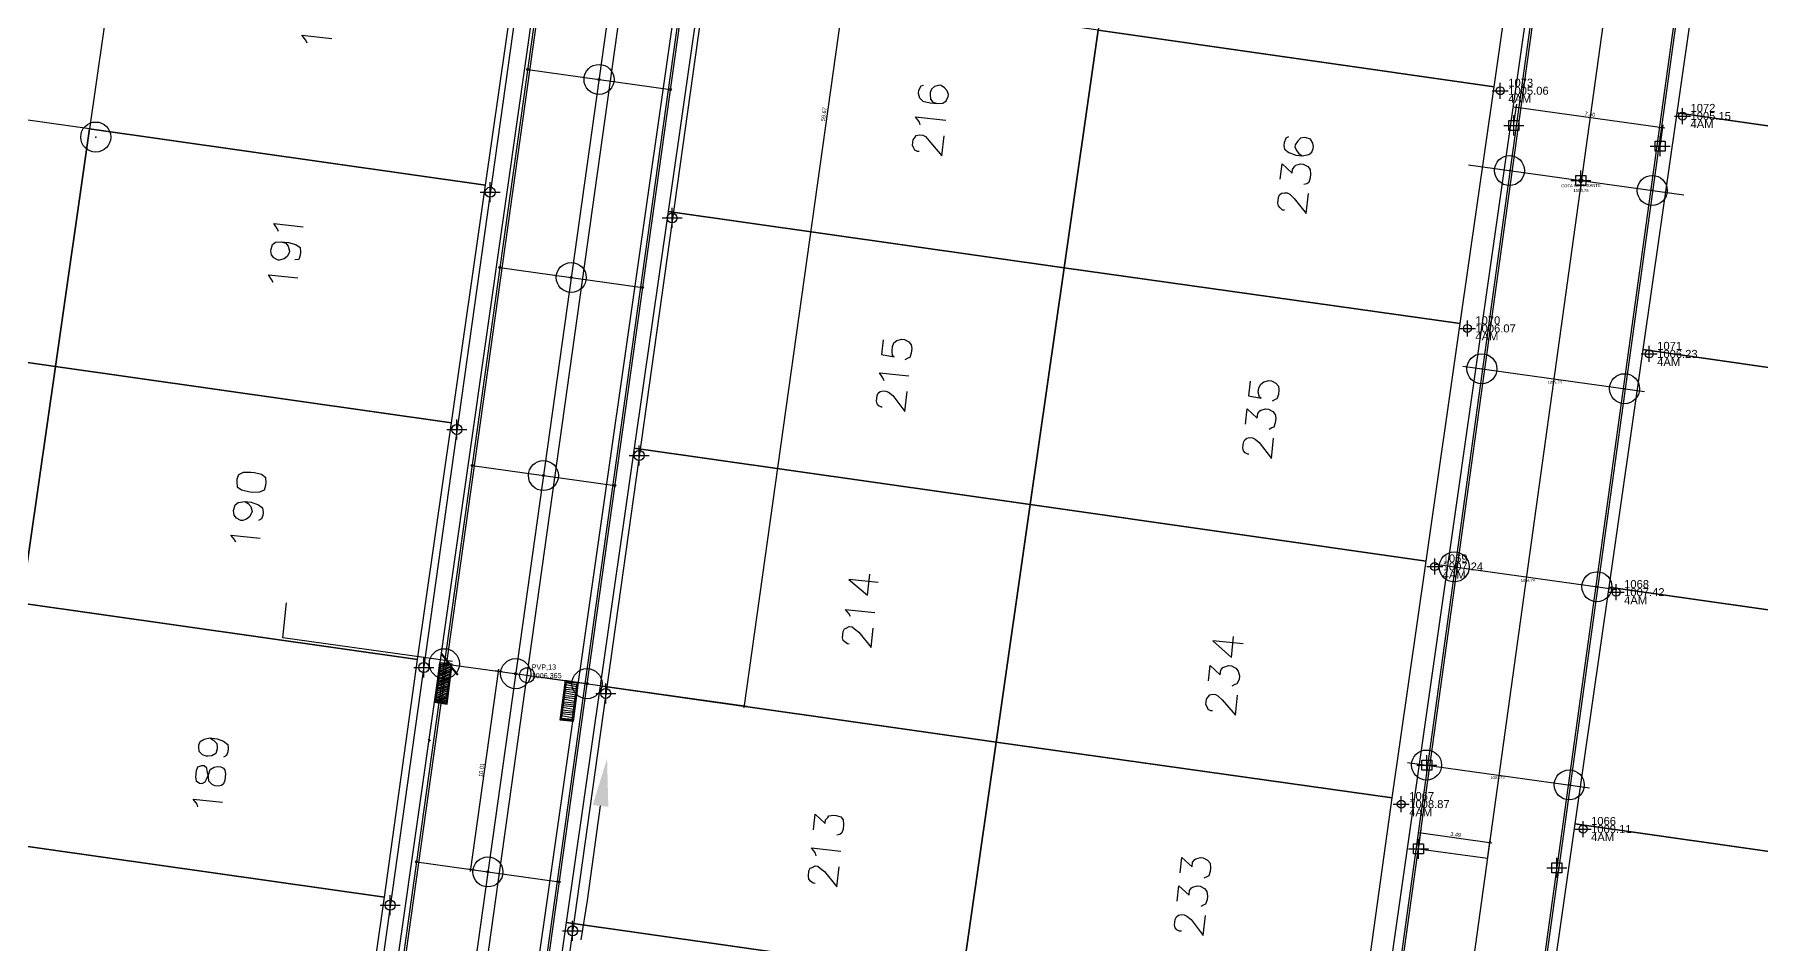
# Model space of a CAD drawing. Header units: metres. Extents: x -977055 to 805873, y -1033982 to 242021.
# Drawn here: x 915.3 to 1001.6, y 874.9 to 920.4 of the extents above; entities that cross this region are included whole.
import ezdxf

# ---------------------------------------------------------------- set-up
doc = ezdxf.new("R2010")
doc.units = ezdxf.units.M
doc.header["$PDMODE"] = 32
doc.header["$PDSIZE"] = 1.5
for name, color, linetype in [('12-CONDICIONES EXISTENTES', 2, 'Continuous'), ('5ta avenida', 10, 'Continuous'), ('C-ANNO-MATC-TEXT', 150, 'Continuous'), ('C-ROAD-PROF-TEXT', 11, 'Continuous'), ('LOTE 243', 6, 'Continuous'), ('PUNTOS V', 4, 'Continuous'), ('V-NODE', 1, 'Continuous')]:
    doc.layers.add(name, color=color, linetype=linetype)
for name, color, linetype, true_color in [('PDF2_area escolar', 7, 'Continuous', 0x989898), ('PDF_Geometry', 7, 'Continuous', 0x797979), ('PDF_Solid Fills', 7, 'Continuous', 0x797979)]:
    doc.layers.add(name, color=color, linetype=linetype, true_color=true_color)
doc.styles.add('CITY2', font='stylu.ttf', dxfattribs={"height": 0.2})
doc.styles.get("Standard").update_dxf_attribs({"font": 'arial.ttf'})
doc.dimstyles.new('COTAS2', dxfattribs={"dimtxt": 0.02, "dimasz": 0.1, "dimexe": 0.15, "dimexo": 0.08, "dimgap": 0.05, "dimtad": 1, "dimzin": 0, "dimdsep": 46, "dimtxsty": 'CITY2', "dimblk": 'ARCHTICK', "dimcen": 1, "dimdle": 0.1, "dimclrd": 1, "dimclre": 1, "dimclrt": 2, "dimadec": 0, "dimazin": 0, "dimtfac": 1, "dimtofl": 0, "dimtmove": 0, "dimatfit": 3, "dimldrblk": 'ARCHTICK', "dimfxl": 0.18, "dimtolj": 1, "dimtzin": 0, "dimarcsym": 0})

# ---------------------------------------------------------------- blocks, each defined once
blk = doc.blocks.new('base')
at = {"layer": 'PDF_Geometry', "lineweight": 25, "extrusion": (-0.000787417, 0.063364, 0.99799), "elevation": 0.026}
for points in [[(-314.355, -197.288), (-299.601, -195.681), (-292.744, -194.188), (-282.663, -192.111), (-274.476, -190.361), (-258.037, -185.154), (-248.029, -180.61), (-240.539, -177.71), (-228.643, -174.042), (-222.733, -172.714), (-217.384, -171.04), (-209.935, -169.248), (-202.16, -164.759), (-196.196, -160.284), (-195.073, -159.817), (-178.095, -157.457), (-154.298, -156.614), (-136.667, -154.611), (-124.436, -153.164), (-118.066, -151.474), (-100.79, -146.646), (-80.955, -140.967), (-73.385, -139.328), (-61.694, -135.822), (-40.504, -131.604), (-37.727, -130.872), (-17.661, -129.441), (1.311, -127.461), (21.092, -124.929), (41.006, -122.83), (47.376, -123.458), (63.592, -123.186), (81.402, -124.312), (85.639, -96.072), (88.705, -66.393), (92.811, -40.781), (97.16, -22.386), (100.596, -1.562), (102.483, 8.32), (109.691, 37.361), (117.528, 76.62), (126.217, 115.638), (131.513, 149.592), (134.682, 173.973), (136.916, 195.591), (139.956, 229.678), (141.558, 250.676), (142.614, 271.37), (143.252, 283.21), (147.066, 312.938), (152.58, 355.631), (153.554, 396.042), (150.869, 418.02), (151.777, 438.639), (150.959, 458.028), (151.777, 438.639), (150.869, 418.02), (153.554, 396.042), (152.58, 355.631), (147.066, 312.938), (143.252, 283.21), (142.614, 271.37), (141.558, 250.676), (139.956, 229.678), (136.916, 195.591), (134.682, 173.973), (131.513, 149.592), (126.217, 115.638), (117.528, 76.62), (109.691, 37.361), (102.483, 8.32), (100.596, -1.562), (97.16, -22.386), (92.811, -40.781), (88.705, -66.393), (85.639, -96.072), (81.402, -124.312), (63.592, -123.186), (47.376, -123.458), (41.006, -122.83), (21.092, -124.929), (1.311, -127.461), (-17.661, -129.441), (-37.727, -130.872), (-40.504, -131.604), (-61.694, -135.822), (-73.385, -139.328), (-80.955, -140.967), (-100.79, -146.646), (-118.066, -151.474), (-124.436, -153.164), (-136.667, -154.611), (-154.298, -156.614), (-178.095, -157.457), (-195.073, -159.817), (-196.196, -160.284), (-202.16, -164.759), (-209.935, -169.248), (-217.384, -171.04), (-222.733, -172.714), (-228.643, -174.042), (-240.539, -177.71), (-248.029, -180.61), (-258.037, -185.154), (-274.476, -190.361), (-282.663, -192.111), (-292.744, -194.188), (-299.601, -195.681), (-314.355, -197.288), (-312.178, -178.446), (-309.146, -157.898), (-306.876, -132.899), (-305.823, -118.002), (-298.643, -78.802), (-291.055, -45.077), (-282.252, -15.116), (-275.645, 10.473), (-270.319, 33.898), (-263.825, 63.164), (-258.15, 86.408), (-284.424, 123.888)], [(-95.361, 161.299), (-95.875, 161.268), (-108.942, 77.056), (-107.591, 75.178), (-69.128, 69.199), (-67.25, 70.549), (-53.172, 161.224)], [(-146.68, 154.869), (-157.559, 84.583), (-156.209, 82.704), (-117.746, 76.726), (-115.862, 78.122), (-117.746, 76.726)], [(-44.989, 97.127), (-44.914, 96.979), (-44.713, 96.723), (-46.222, 96.905)], [(-75.756, 99.629), (-75.614, 99.658), (-75.495, 99.875), (-75.478, 100.012), (-75.542, 100.252), (-75.709, 100.411), (-76.069, 100.501), (-76.434, 100.545), (-76.714, 100.532), (-76.868, 100.412), (-76.987, 100.194), (-76.998, 100.103), (-76.928, 99.909), (-76.808, 99.755), (-76.636, 99.642), (-76.545, 99.631), (-76.305, 99.695), (-76.151, 99.815), (-76.084, 99.993), (-76.073, 100.084), (-76.091, 100.318), (-76.211, 100.472), (-76.434, 100.545)], [(-75.565, 101.6), (-75.536, 101.457), (-75.335, 101.201), (-76.844, 101.383)], [(-75.497, 102.936), (-75.406, 102.925), (-75.274, 102.863), (-75.239, 102.766), (-75.164, 102.618), (-75.198, 102.343), (-75.305, 102.217), (-75.362, 102.131), (-75.505, 102.102), (-75.688, 102.124), (-75.819, 102.187), (-75.98, 102.391), (-76.629, 103.165), (-76.75, 102.16)], [(-93.968, 102.425), (-93.82, 102.5), (-93.747, 102.723), (-93.73, 102.861), (-93.754, 103.049), (-93.966, 103.214), (-94.32, 103.349), (-94.64, 103.388), (-94.971, 103.335), (-95.125, 103.214), (-95.193, 103.037), (-95.204, 102.945), (-95.18, 102.757), (-95.065, 102.558), (-94.842, 102.484), (-94.75, 102.473), (-94.562, 102.497), (-94.403, 102.663), (-94.289, 102.835), (-94.278, 102.927), (-94.348, 103.12), (-94.468, 103.274), (-94.64, 103.388)], [(-93.526, 104.552), (-93.62, 103.775), (-94.119, 104.252), (-94.141, 104.069), (-94.254, 103.897), (-94.305, 103.857), (-94.545, 103.793), (-94.682, 103.81), (-94.9, 103.929), (-95.02, 104.083), (-95.038, 104.317), (-95.016, 104.499), (-94.943, 104.722), (-94.841, 104.803), (-94.698, 104.832)], [(-93.71, 106.104), (-93.619, 106.093), (-93.493, 105.985), (-93.412, 105.883), (-93.383, 105.74), (-93.416, 105.466), (-93.478, 105.334), (-93.581, 105.254), (-93.723, 105.225), (-93.861, 105.241), (-93.992, 105.303), (-94.199, 105.514), (-94.802, 106.282), (-94.923, 105.276)], [(-43.438, 106.539), (-43.363, 106.391), (-43.208, 106.141), (-44.67, 106.317)], [(-43.56, 107.064), (-43.783, 107.137), (-43.904, 107.291), (-43.968, 107.531), (-43.957, 107.622), (-43.843, 107.794), (-43.69, 107.914), (-43.45, 107.978), (-43.404, 107.973), (-43.187, 107.854), (-43.066, 107.7), (-43.043, 107.512), (-43.054, 107.42), (-43.127, 107.197), (-43.281, 107.077), (-43.56, 107.064), (-43.926, 107.108), (-44.286, 107.198), (-44.498, 107.363), (-44.516, 107.597), (-44.5, 107.734), (-44.427, 107.957), (-44.238, 107.98)], [(-43.13, 109.099), (-43.055, 108.951), (-42.899, 108.7), (-44.362, 108.876)], [(-73.575, 112.35), (-73.487, 113.081), (-74.121, 113.204), (-74.035, 113.147), (-74.017, 112.913), (-74.044, 112.684), (-74.112, 112.507), (-74.266, 112.386), (-74.505, 112.323), (-74.642, 112.339), (-74.86, 112.458), (-74.981, 112.612), (-75.004, 112.8), (-74.977, 113.029), (-74.903, 113.252), (-74.807, 113.286), (-74.658, 113.361)], [(-73.607, 114.394), (-73.532, 114.246), (-73.376, 113.995), (-74.839, 114.171)], [(-73.493, 115.725), (-73.447, 115.719), (-73.315, 115.657), (-73.235, 115.555), (-73.206, 115.412), (-73.239, 115.138), (-73.301, 115.006), (-73.403, 114.926), (-73.546, 114.897), (-73.683, 114.913), (-73.815, 114.975), (-74.027, 115.14), (-74.624, 115.954), (-74.745, 114.948)], [(-91.892, 114.649), (-91.804, 115.381), (-92.439, 115.503), (-92.353, 115.447), (-92.289, 115.207), (-92.316, 114.979), (-92.43, 114.807), (-92.583, 114.686), (-92.823, 114.622), (-92.96, 114.639), (-93.178, 114.758), (-93.298, 114.911), (-93.322, 115.1), (-93.294, 115.328), (-93.221, 115.551), (-93.124, 115.586), (-92.976, 115.661)], [(-91.634, 116.797), (-91.727, 116.02), (-92.226, 116.498), (-92.254, 116.269), (-92.362, 116.143), (-92.413, 116.103), (-92.652, 116.039), (-92.789, 116.056), (-93.007, 116.175), (-93.128, 116.328), (-93.151, 116.517), (-93.124, 116.745), (-93.05, 116.968), (-92.954, 117.003), (-92.805, 117.078)], [(-91.777, 118.299), (-91.732, 118.293), (-91.6, 118.231), (-91.52, 118.128), (-91.49, 117.986), (-91.523, 117.712), (-91.586, 117.58), (-91.688, 117.5), (-91.831, 117.47), (-91.968, 117.487), (-92.099, 117.549), (-92.311, 117.714), (-92.909, 118.528), (-93.03, 117.522)], [(-41.579, 120.041), (-41.751, 120.155), (-41.872, 120.308), (-41.936, 120.548), (-41.93, 120.594), (-41.811, 120.811), (-41.658, 120.932), (-41.464, 121.001), (-41.372, 120.99), (-41.155, 120.871), (-41.034, 120.717), (-41.016, 120.483), (-41.022, 120.438), (-41.095, 120.215), (-41.248, 120.094), (-41.579, 120.041), (-41.899, 120.08), (-42.254, 120.215), (-42.466, 120.38), (-42.484, 120.614), (-42.468, 120.751), (-42.4, 120.928), (-42.252, 121.003)], [(-41.103, 122.07), (-41.028, 121.922), (-40.867, 121.717), (-42.33, 121.894)], [(-73.178, 124.497), (-71.715, 124.321), (-72.638, 125.128), (-72.765, 124.077)], [(-51.866, 128.19), (-43.397, 126.891), (-43.607, 125.154)], [(-71.769, 126.182), (-71.694, 126.034), (-71.533, 125.829), (-72.996, 126.006)], [(-71.695, 127.565), (-71.604, 127.554), (-71.478, 127.446), (-71.392, 127.389), (-71.363, 127.246), (-71.401, 126.926), (-71.463, 126.795), (-71.56, 126.76), (-71.708, 126.685), (-71.846, 126.702), (-71.972, 126.81), (-72.184, 126.974), (-72.787, 127.743), (-72.902, 126.783)], [(-91.374, 127.803), (-89.866, 127.621), (-90.783, 128.473), (-90.91, 127.422)], [(-51.25, 128.301), (-50.978, 130.169), (-51.521, 130.281), (-51.798, 128.367)], [(-51.189, 128.804), (-51.776, 128.55)], [(-51.2, 128.712), (-51.787, 128.458)], [(-51.206, 128.667), (-51.793, 128.413)], [(-51.217, 128.575), (-51.707, 128.356)], [(-51.228, 128.484), (-51.615, 128.345)], [(-51.233, 128.438), (-51.478, 128.329)], [(-51.244, 128.347), (-51.341, 128.312)], [(-89.624, 129.632), (-89.717, 128.855), (-90.216, 129.332), (-90.244, 129.104), (-90.352, 128.978), (-90.448, 128.943), (-90.642, 128.874), (-90.779, 128.89), (-90.997, 129.009), (-91.118, 129.163), (-91.181, 129.402), (-91.159, 129.585), (-91.04, 129.803), (-90.944, 129.837), (-90.795, 129.912)], [(-51.039, 129.667), (-51.671, 129.418)], [(-51.05, 129.575), (-51.677, 129.373)], [(-51.055, 129.53), (-51.688, 129.281)], [(-51.066, 129.438), (-51.699, 129.19)], [(-51.072, 129.392), (-51.705, 129.144)], [(-51.128, 129.307), (-51.716, 129.053)], [(-51.14, 129.215), (-51.721, 129.007)], [(-51.145, 129.169), (-51.732, 128.916)], [(-51.156, 129.078), (-51.743, 128.824)], [(-51.162, 129.032), (-51.749, 128.778)], [(-51.173, 128.941), (-51.76, 128.687)], [(-51.184, 128.849), (-51.765, 128.641)], [(-58.078, 129.356), (-57.807, 131.224), (-57.258, 131.158), (-57.53, 129.289)], [(-58.045, 129.63), (-57.497, 129.564)], [(-58.056, 129.538), (-57.513, 129.427)], [(-58.067, 129.447), (-57.524, 129.335)], [(-50.978, 130.169), (-51.56, 129.961)], [(-50.984, 130.124), (-51.571, 129.87)], [(-50.995, 130.032), (-51.582, 129.779)], [(-51, 129.987), (-51.587, 129.733)], [(-51.011, 129.895), (-51.598, 129.641)], [(-51.022, 129.804), (-51.609, 129.55)], [(-51.028, 129.758), (-51.66, 129.51)], [(-51.115, 130.186), (-51.554, 130.007)], [(-51.252, 130.203), (-51.543, 130.098)], [(-51.344, 130.214), (-51.538, 130.144)], [(-51.475, 130.276), (-51.527, 130.236)], [(-57.9, 130.447), (-57.352, 130.381)], [(-57.911, 130.356), (-57.363, 130.29)], [(-57.922, 130.264), (-57.379, 130.152)], [(-57.985, 130.133), (-57.39, 130.061)], [(-57.996, 130.041), (-57.447, 129.975)], [(-58.007, 129.95), (-57.464, 129.838)], [(-58.018, 129.858), (-57.475, 129.747)], [(-58.034, 129.721), (-57.486, 129.655)], [(-89.813, 131.139), (-89.722, 131.128), (-89.59, 131.065), (-89.555, 130.968), (-89.48, 130.82), (-89.513, 130.546), (-89.621, 130.42), (-89.678, 130.334), (-89.821, 130.305), (-89.958, 130.321), (-90.089, 130.384), (-90.296, 130.594), (-90.945, 131.368), (-91.066, 130.362)], [(-57.812, 131.178), (-57.264, 131.112)], [(-57.823, 131.087), (-57.28, 130.975)], [(-57.84, 130.95), (-57.291, 130.884)], [(-57.851, 130.858), (-57.302, 130.792)], [(-57.862, 130.767), (-57.313, 130.701)], [(-57.873, 130.676), (-57.33, 130.564)], [(-57.889, 130.538), (-57.341, 130.472)], [(-39.691, 131.87), (-39.862, 131.984), (-40.029, 132.143), (-40.052, 132.331), (-40.041, 132.422), (-39.968, 132.645), (-39.769, 132.761), (-39.58, 132.784), (-39.489, 132.773), (-39.312, 132.705), (-39.145, 132.546), (-39.127, 132.312), (-39.138, 132.221), (-39.206, 132.044), (-39.405, 131.928), (-39.691, 131.87), (-40.056, 131.914), (-40.365, 132.044), (-40.577, 132.209), (-40.601, 132.397), (-40.579, 132.58), (-40.511, 132.757), (-40.363, 132.832)], [(-39.044, 135.316), (-39.014, 135.174), (-38.813, 134.918), (-40.276, 135.094)], [(-59.145, 135.512), (-58.435, 140.249), (-58.107, 142.204)], [(-69.789, 136.841), (-69.883, 136.064), (-70.382, 136.542), (-70.404, 136.359), (-70.512, 136.233), (-70.569, 136.147), (-70.803, 136.128), (-70.94, 136.145), (-71.163, 136.218), (-71.283, 136.372), (-71.301, 136.606), (-71.274, 136.834), (-71.206, 137.012), (-71.104, 137.092), (-70.961, 137.121)], [(-69.909, 138.154), (-69.88, 138.011), (-69.679, 137.755), (-71.142, 137.931)], [(-88.096, 139.232), (-88.19, 138.455), (-88.688, 138.933), (-88.716, 138.704), (-88.824, 138.578), (-88.875, 138.538), (-89.115, 138.474), (-89.252, 138.49), (-89.469, 138.609), (-89.59, 138.763), (-89.608, 138.997), (-89.586, 139.18), (-89.513, 139.403), (-89.416, 139.438), (-89.268, 139.512)], [(-69.836, 139.536), (-69.744, 139.525), (-69.618, 139.417), (-69.538, 139.315), (-69.508, 139.172), (-69.541, 138.898), (-69.604, 138.766), (-69.701, 138.732), (-69.849, 138.657), (-69.986, 138.673), (-70.112, 138.781), (-70.324, 138.946), (-70.927, 139.714), (-71.048, 138.708)], [(-87.925, 140.649), (-88.019, 139.872), (-88.518, 140.349), (-88.545, 140.121), (-88.653, 139.995), (-88.704, 139.955), (-88.944, 139.891), (-89.081, 139.907), (-89.299, 140.026), (-89.419, 140.18), (-89.437, 140.414), (-89.415, 140.597), (-89.342, 140.82), (-89.245, 140.854), (-89.097, 140.929)], [(-88.115, 142.156), (-88.023, 142.145), (-87.892, 142.083), (-87.811, 141.98), (-87.782, 141.837), (-87.815, 141.563), (-87.877, 141.432), (-87.98, 141.351), (-88.122, 141.322), (-88.26, 141.339), (-88.391, 141.401), (-88.603, 141.565), (-89.201, 142.379), (-89.322, 141.374)]]:
    blk.add_lwpolyline(points, dxfattribs=at)
blk.add_lwpolyline([(-45.276, 166.718), (-60.33, 69.484), (-58.98, 67.605), (-20.511, 61.672), (-18.633, 63.023), (0.247, 184.698, 0.636424), (-2.755, 186.728), (-17.682, 177.908)], format="xyb", dxfattribs=at)
for points in [[(-104.27, 100.05), (-106.119, 88.17), (-86.359, 85.14), (-84.516, 96.974)], [(-133.128, 104.547), (-134.976, 92.667), (-115.222, 89.591), (-113.373, 101.471)], [(-53.81, 104.357), (-55.653, 92.523), (-35.898, 89.447), (-34.055, 101.282)], [(-82.667, 108.854), (-84.516, 96.974), (-64.761, 93.899), (-62.913, 105.779)], [(-102.427, 111.884), (-104.27, 100.05), (-84.516, 96.974), (-82.667, 108.854)], [(-32.207, 113.162), (-34.055, 101.282), (-14.295, 98.252), (-12.452, 110.086)], [(-131.284, 116.381), (-133.128, 104.547), (-113.373, 101.471), (-111.53, 113.305)], [(-51.961, 116.238), (-53.81, 104.357), (-34.055, 101.282), (-32.207, 113.162)], [(-80.824, 120.689), (-82.667, 108.854), (-62.913, 105.779), (-61.07, 117.613)], [(-100.578, 123.764), (-102.427, 111.884), (-82.667, 108.854), (-80.824, 120.689)], [(-30.364, 124.996), (-32.207, 113.162), (-12.452, 110.086), (-10.604, 121.966)], [(-129.436, 128.261), (-131.284, 116.381), (-111.53, 113.305), (-109.681, 125.186)], [(-50.118, 128.072), (-51.961, 116.238), (-32.207, 113.162), (-30.364, 124.996)], [(-78.975, 132.569), (-80.824, 120.689), (-61.07, 117.613), (-59.221, 129.493)], [(-41.187, 119.066), (-41.205, 119.301), (-41.417, 119.465), (-41.777, 119.555), (-41.96, 119.577), (-42.331, 119.575), (-42.576, 119.466), (-42.649, 119.243), (-42.666, 119.106), (-42.648, 118.872), (-42.436, 118.707), (-42.076, 118.617), (-41.893, 118.595), (-41.522, 118.597), (-41.277, 118.706), (-41.203, 118.929)], [(-98.735, 135.599), (-100.578, 123.764), (-80.824, 120.689), (-78.975, 132.569)], [(-127.593, 140.096), (-129.436, 128.261), (-109.681, 125.186), (-107.838, 137.02)], [(-48.315, 139.958), (-50.118, 128.072), (-30.364, 124.996), (-28.515, 136.876)], [(-51.209, 128.25), (-50.927, 130.21), (-51.561, 130.332), (-51.849, 128.327)], [(-51.521, 130.281), (-50.978, 130.169), (-51.25, 128.301), (-51.798, 128.367)], [(-58.129, 129.315), (-57.847, 131.275), (-57.207, 131.198), (-57.495, 129.193)], [(-57.258, 131.158), (-57.807, 131.224), (-58.078, 129.356), (-57.53, 129.289)], [(-77.132, 144.403), (-78.975, 132.569), (-59.221, 129.493), (-57.378, 141.328)], [(-96.932, 147.484), (-98.735, 135.599), (-78.975, 132.569), (-77.132, 144.403)], [(-38.946, 133.821), (-38.969, 134.009), (-39.141, 134.122), (-39.278, 134.139), (-39.426, 134.064), (-39.489, 133.932), (-39.613, 133.669), (-39.686, 133.446), (-39.886, 133.331), (-40.028, 133.302), (-40.211, 133.324), (-40.343, 133.386), (-40.423, 133.489), (-40.447, 133.677), (-40.408, 133.997), (-40.34, 134.174), (-40.238, 134.255), (-40.095, 134.284), (-39.913, 134.262), (-39.781, 134.199), (-39.615, 134.04), (-39.596, 133.806), (-39.538, 133.521), (-39.509, 133.378), (-39.383, 133.27), (-39.246, 133.254), (-39.052, 133.323), (-38.984, 133.501)], [(-125.744, 151.976), (-127.593, 140.096), (-107.838, 137.02), (-105.99, 148.9)], [(-46.472, 151.792), (-48.315, 139.958), (-28.515, 136.876), (-26.672, 148.711)], [(-75.329, 156.289), (-77.132, 144.403), (-57.378, 141.328), (-55.529, 153.208)]]:
    blk.add_lwpolyline(points, close=True, dxfattribs=at)
at = {"layer": 'PDF_Geometry', "color": 32, "lineweight": 50, "true_color": 0xb85b00, "extrusion": (-0.000787417, 0.063364, 0.99799), "elevation": 0.026}
for points in [[(-51.712, 128.31), (-51.31, 127.798)], [(-52.109, 128.868), (-51.827, 128.51)]]:
    blk.add_lwpolyline(points, dxfattribs=at)
at = {"layer": 'PDF_Geometry', "color": 2, "lineweight": 40, "extrusion": (-0.000787417, 0.063364, 0.99799), "elevation": 0.026}
blk.add_lwpolyline([(-50.69, 132.175), (-50.61, 132.073)], dxfattribs=at)
blk = doc.blocks.new('*U3056')
at = {"color": 0, "linetype": 'ByBlock', "lineweight": -2, "transparency": 16777216}
for p, q in [((-1, 0), (1, 0)), ((0, -1), (0, 1))]:
    blk.add_line(p, q, dxfattribs=at)
blk.add_circle((0, 0), 0.5, dxfattribs=at)
blk = doc.blocks.new('*U3089', base_point=(947.153, 911.234, 1005.203))
at = {"layer": 'V-NODE', "color": 90, "lineweight": -2, "xscale": 0.5, "yscale": 0.5, "zscale": 0.5}
blk.add_blockref('*U3056', (947.153, 911.234, 1005.203), dxfattribs=at)
blk = doc.blocks.new('*U3092', base_point=(945.51, 899.36, 1006.168))
at = {"layer": 'V-NODE', "color": 90, "lineweight": -2, "xscale": 0.5, "yscale": 0.5, "zscale": 0.5}
blk.add_blockref('*U3056', (945.51, 899.36, 1006.168), dxfattribs=at)
blk = doc.blocks.new('*U3095', base_point=(943.836, 887.465, 1007.328))
at = {"layer": 'V-NODE', "color": 90, "lineweight": -2, "xscale": 0.5, "yscale": 0.5, "zscale": 0.5}
blk.add_blockref('*U3056', (943.836, 887.465, 1007.328), dxfattribs=at)
blk = doc.blocks.new('*U3098', base_point=(942.186, 875.595, 1008.855))
at = {"layer": 'V-NODE', "color": 90, "lineweight": -2, "xscale": 0.5, "yscale": 0.5, "zscale": 0.5}
blk.add_blockref('*U3056', (942.186, 875.595, 1008.855), dxfattribs=at)
blk = doc.blocks.new('*U3110', base_point=(933.065, 876.876, 1008.375))
at = {"layer": 'V-NODE', "color": 90, "lineweight": -2, "xscale": 0.5, "yscale": 0.5, "zscale": 0.5}
blk.add_blockref('*U3056', (933.065, 876.876, 1008.375), dxfattribs=at)
blk = doc.blocks.new('*U3113', base_point=(934.747, 888.758, 1006.924))
at = {"layer": 'V-NODE', "color": 90, "lineweight": -2, "xscale": 0.5, "yscale": 0.5, "zscale": 0.5}
blk.add_blockref('*U3056', (934.747, 888.758, 1006.924), dxfattribs=at)
blk = doc.blocks.new('*U3116', base_point=(936.396, 900.662, 1005.885))
at = {"layer": 'V-NODE', "color": 90, "lineweight": -2, "xscale": 0.5, "yscale": 0.5, "zscale": 0.5}
blk.add_blockref('*U3056', (936.396, 900.662, 1005.885), dxfattribs=at)
blk = doc.blocks.new('*U3119', base_point=(938.067, 912.518, 1004.977))
at = {"layer": 'V-NODE', "color": 90, "lineweight": -2, "xscale": 0.5, "yscale": 0.5, "zscale": 0.5}
blk.add_blockref('*U3056', (938.067, 912.518, 1004.977), dxfattribs=at)
blk = doc.blocks.new('*U3603')
at = {"color": 0, "linetype": 'ByBlock', "lineweight": -2, "transparency": 16777216}
for p, q in [((-1, 0), (1, 0)), ((0, -1), (0, 1))]:
    blk.add_line(p, q, dxfattribs=at)
blk.add_circle((0, 0), 0.5, dxfattribs=at)
blk = doc.blocks.new('*U3606', base_point=(943.836, 887.465, 1007.328))
at = {"layer": 'V-NODE', "color": 90, "lineweight": -2, "xscale": 0.5, "yscale": 0.5, "zscale": 0.5}
blk.add_blockref('*U3603', (943.836, 887.465, 1007.328), dxfattribs=at)
blk = doc.blocks.new('_ArchTick')
at = {"color": 0, "linetype": 'ByBlock', "const_width": 0.15}
blk.add_lwpolyline([(-0.5, -0.5), (0.5, 0.5)], dxfattribs=at)
blk = doc.blocks.new('*D3914')
at = {"layer": 'Defpoints', "color": 0, "transparency": 16777216}
for p in [(938.476, 888.572), (938.764, 888.532), (937.374, 878.62)]:
    blk.add_point(p, dxfattribs=at)
at = {"layer": 'PUNTOS V', "color": 1, "lineweight": -2, "transparency": 16777216}
blk.add_line((937.073, 878.561), (938.49, 888.671), dxfattribs=at)
at = {"layer": 'PUNTOS V', "color": 1, "linetype": 'Continuous', "lineweight": -2, "transparency": 16777216}
for p, q in [((938.685, 888.543), (938.328, 888.593)), ((937.295, 878.631), (936.938, 878.681))]:
    blk.add_line(p, q, dxfattribs=at)
at = {"layer": 'PUNTOS V', "color": 1, "lineweight": -2, "transparency": 16777216, "xscale": 0.1, "yscale": 0.1, "zscale": 0.1}
for p, rotation in [((938.476, 888.572), 82.01936162084955), ((937.087, 878.66), 262.0193616208496)]:
    blk.add_blockref('_ArchTick', p, dxfattribs=dict(at, rotation=rotation))
at = {"layer": 'PUNTOS V', "color": 2, "transparency": 16777216, "insert": (937.629, 883.637), "char_height": 0.2, "attachment_point": 5, "rotation": 82.01936, "style": 'CITY2'}
blk.add_mtext('\\A1;10.01', dxfattribs=at)
blk = doc.blocks.new('*D3950')
at = {"layer": 'Defpoints', "color": 0, "transparency": 16777216}
for p in [(948.189, 947.466), (939.905, 888.372), (950.756, 886.85)]:
    blk.add_point(p, dxfattribs=at)
at = {"layer": 'PUNTOS V', "color": 1, "linetype": 'Continuous', "lineweight": -2, "transparency": 16777216}
for p, q in [((948.269, 947.455), (959.189, 945.924)), ((939.984, 888.361), (950.904, 886.83))]:
    blk.add_line(p, q, dxfattribs=at)
at = {"layer": 'PUNTOS V', "color": 1, "lineweight": -2, "transparency": 16777216}
blk.add_line((959.054, 946.043), (950.742, 886.751), dxfattribs=at)
at = {"layer": 'PUNTOS V', "color": 1, "lineweight": -2, "transparency": 16777216, "xscale": 0.1, "yscale": 0.1, "zscale": 0.1}
for p, rotation in [((959.04, 945.944), 82.0193616208496), ((950.756, 886.85), 262.0193616208496)]:
    blk.add_blockref('_ArchTick', p, dxfattribs=dict(at, rotation=rotation))
at = {"layer": 'PUNTOS V', "color": 2, "transparency": 16777216, "insert": (954.742, 916.419), "char_height": 0.2, "attachment_point": 5, "rotation": 82.01936, "style": 'CITY2'}
blk.add_mtext('\\A1;59.67', dxfattribs=at)
blk = doc.blocks.new('*U4239')
at = {"color": 0, "linetype": 'ByBlock', "lineweight": -2, "transparency": 16777216}
for p, q in [((-1, 0), (1, 0)), ((0, -1), (0, 1))]:
    blk.add_line(p, q, dxfattribs=at)
blk.add_lwpolyline([(-0.5, -0.5), (-0.5, 0.5), (0.5, 0.5), (0.5, -0.5)], close=True, dxfattribs=at)
blk = doc.blocks.new('*D4530')
at = {"layer": '12-CONDICIONES EXISTENTES', "color": 1, "linetype": 'Continuous', "lineweight": -2, "transparency": 16777216}
for p, q in [((989.224, 915.933), (989.363, 916.921)), ((996.549, 914.906), (996.688, 915.894))]:
    blk.add_line(p, q, dxfattribs=at)
at = {"layer": '12-CONDICIONES EXISTENTES', "color": 1, "lineweight": -2, "transparency": 16777216}
blk.add_line((989.243, 916.787), (996.766, 915.732), dxfattribs=at)
at = {"layer": 'Defpoints', "color": 0, "transparency": 16777216}
for p in [(989.213, 915.854, 1004.76), (996.667, 915.746), (996.538, 914.827, 1004.784)]:
    blk.add_point(p, dxfattribs=at)
at = {"layer": '12-CONDICIONES EXISTENTES', "color": 1, "lineweight": -2, "transparency": 16777216, "xscale": 0.1, "yscale": 0.1, "zscale": 0.1}
for p, rotation in [((989.342, 916.773), 172.0188825498923), ((996.667, 915.746), 352.0188825498923)]:
    blk.add_blockref('_ArchTick', p, dxfattribs=dict(at, rotation=rotation))
at = {"layer": '12-CONDICIONES EXISTENTES', "color": 2, "transparency": 16777216, "insert": (993.026, 916.416), "char_height": 0.2, "attachment_point": 5, "rotation": 352.01888, "style": 'CITY2'}
blk.add_mtext('\\A1;7.40', dxfattribs=at)
blk = doc.blocks.new('*D4531')
at = {"layer": '12-CONDICIONES EXISTENTES', "color": 1, "linetype": 'Continuous', "lineweight": -2, "transparency": 16777216}
for p, q in [((984.467, 879.78), (984.588, 880.646)), ((987.924, 879.298), (988.044, 880.165))]:
    blk.add_line(p, q, dxfattribs=at)
at = {"layer": '12-CONDICIONES EXISTENTES', "color": 1, "lineweight": -2, "transparency": 16777216}
blk.add_line((984.468, 880.512), (988.123, 880.002), dxfattribs=at)
at = {"layer": 'Defpoints', "color": 0, "transparency": 16777216}
for p in [(984.456, 879.701, 1008.436), (988.024, 880.016), (987.913, 879.219, 1008.436)]:
    blk.add_point(p, dxfattribs=at)
at = {"layer": '12-CONDICIONES EXISTENTES', "color": 1, "lineweight": -2, "transparency": 16777216, "xscale": 0.1, "yscale": 0.1, "zscale": 0.1}
for p, rotation in [((984.567, 880.498), 172.0630022380149), ((988.024, 880.016), 352.0630022380149)]:
    blk.add_blockref('_ArchTick', p, dxfattribs=dict(at, rotation=rotation))
at = {"layer": '12-CONDICIONES EXISTENTES', "color": 2, "transparency": 16777216, "insert": (986.317, 880.41), "char_height": 0.2, "attachment_point": 5, "rotation": 352.063, "style": 'CITY2'}
blk.add_mtext('\\A1;3.49', dxfattribs=at)

msp = doc.modelspace()

# ---------------------------------------------------------------- linework, layer by layer
at = {"layer": '12-CONDICIONES EXISTENTES', "color": 1}
for points, elevation in [([(981.25103, 857.38873), (993.00635, 942.16402)], 2010.087), ([(981.35008, 857.375), (993.10541, 942.15028)], 2010.087), ([(984.81691, 856.89427), (996.57224, 941.66955)], 2010.087), ([(988.28374, 856.41355), (1000.03906, 941.18883)], 2010.087), ([(988.38279, 856.39981), (1000.13812, 941.17509)], 2010.087), ([(986.94673, 913.89411), (997.71793, 912.38244)], 996.877), ([(986.66841, 903.82531), (995.75341, 902.56031)], 2012.755), ([(985.28931, 893.92086), (994.37431, 892.65586)], 2012.755), ([(983.91021, 884.01642), (992.99521, 882.75142)], 2012.755), ([(984.456, 879.701), (987.91257, 879.21909)], 1008.436)]:
    msp.add_lwpolyline(points, dxfattribs=dict(at, elevation=elevation))
msp.add_circle((992.56867, 913.10511, 996.877), 0.1, dxfattribs=at)
for p in [(918.353, 915.281), (989.00361, 913.60544, 996.877), (996.13464, 912.61124, 2010.087), (987.62156, 903.6926, 2012.755), (994.75259, 902.69839, 2010.087), (986.24072, 893.78839, 2012.755), (993.37192, 892.79544, 2012.755), (984.85988, 883.88418, 2012.755), (991.99108, 882.89123, 2012.755)]:
    msp.add_point(p, dxfattribs=at)
at = {"layer": '5ta avenida', "color": 0, "linetype": 'ByBlock', "lineweight": -2, "transparency": 16777216}
for p, q in [((988.142, 917.592, 2004.095), (988.942, 917.592, 2004.095)), ((988.542, 917.192, 2004.095), (988.542, 917.992, 2004.095)), ((997.65, 915.93, 2004.189), (997.65, 916.73, 2004.189)), ((997.25, 916.33, 2004.189), (998.05, 916.33, 2004.189)), ((986.499, 905.708, 2005.112), (987.299, 905.708, 2005.112)), ((986.899, 905.308, 2005.112), (986.899, 906.108, 2005.112)), ((995.985, 904.035, 2005.267), (995.985, 904.835, 2005.267)), ((995.585, 904.435, 2005.267), (996.385, 904.435, 2005.267)), ((985.265, 893.407, 2006.277), (985.265, 894.207, 2006.277)), ((984.865, 893.807, 2006.277), (985.665, 893.807, 2006.277)), ((993.933, 892.523, 2006.453), (994.733, 892.523, 2006.453)), ((994.333, 892.123, 2006.453), (994.333, 892.923, 2006.453)), ((983.594, 881.527, 2007.91), (983.594, 882.327, 2007.91)), ((983.194, 881.927, 2007.91), (983.994, 881.927, 2007.91)), ((992.283, 880.679, 2008.147), (993.083, 880.679, 2008.147)), ((992.683, 880.279, 2008.147), (992.683, 881.079, 2008.147))]:
    msp.add_line(p, q, dxfattribs=at)
for centre in [(988.542, 917.592, 2004.095), (997.65, 916.33, 2004.189), (986.899, 905.708, 2005.112), (995.985, 904.435, 2005.267), (985.265, 893.807, 2006.277), (994.333, 892.523, 2006.453), (983.594, 881.927, 2007.91), (992.683, 880.679, 2008.147)]:
    msp.add_circle(centre, 0.2, dxfattribs=at)
at = {"layer": 'LOTE 243', "color": 1, "elevation": 1009.43524}
for points in [[(977.00002, 1131.99893), (965.07922, 1047.15006), (962.46607, 1028.44811), (952.78003, 959.1458), (950.94785, 946.05157), (937.95342, 853.36412)], [(977.09482, 1131.955), (965.17825, 1047.13615), (962.56511, 1028.43427), (952.87906, 959.13196), (951.04689, 946.03771), (938.06969, 853.47319)], [(978.04222, 1131.51066), (966.16852, 1046.99702), (963.55549, 1028.29589), (953.86944, 958.99354), (952.03724, 945.89914), (939.06001, 853.33435)]]:
    msp.add_lwpolyline(points, dxfattribs=at)
at = {"layer": 'LOTE 243', "color": 1, "linetype": 'ByBlock', "elevation": 1009.43524}
for points in [[(969.31839, 1128.35544), (958.04827, 1048.13787), (955.43438, 1029.43062), (945.74837, 960.12858), (943.91635, 947.03543), (930.42045, 850.77109)], [(968.254, 1127.967), (957.058, 1048.277), (954.444, 1029.569), (944.758, 960.267), (942.926, 947.174), (929.43014, 850.90993)], [(955.81636, 1031.44177), (955.53342, 1029.41678), (945.84741, 960.11474), (944.01539, 947.02157), (930.51216, 850.70494)], [(949.03583, 957.64424), (947.48162, 946.53657), (933.97826, 850.21901)]]:
    msp.add_lwpolyline(points, dxfattribs=at)
at = {"layer": 'PDF_Solid Fills', "transparency": 33554559, "extrusion": (-0.000787417, 0.063364, 0.99799)}
msp.add_solid([(-954.07595, -804.49172, 1060.76006), (-954.81938, -806.81344, 1060.76006), (-954.85297, -804.3981, 1060.76006)], dxfattribs=at)
at = {"layer": 'PUNTOS V', "color": 5}
msp.add_lwpolyline([(934.65395, 850.72369), (939.90534, 888.37153), (948.18941, 947.46569)], dxfattribs=at)
at = {"layer": 'PUNTOS V', "color": 1}
for points in [[(939.93756, 918.6604), (947.06783, 917.66077)], [(938.54918, 908.75725), (945.67945, 907.75762)], [(937.16079, 898.8541), (944.29106, 897.85447)], [(935.77241, 888.95095), (942.90268, 887.95132)]]:
    msp.add_lwpolyline(points, dxfattribs=at)
at = {"layer": 'PUNTOS V', "color": 1, "elevation": 1009.43524}
msp.add_lwpolyline([(934.38354, 879.03925), (941.51381, 878.03962)], dxfattribs=at)
at = {"layer": 'PUNTOS V', "color": 1}
for centre in [(939.93827, 918.66031), (943.5034, 918.16049), (947.06853, 917.66067), (938.54918, 908.75725), (942.11431, 908.25744), (945.67945, 907.75762), (937.1615, 898.85401), (940.72663, 898.35419), (944.29177, 897.85437), (935.77241, 888.95095), (939.33754, 888.45114), (942.90268, 887.95132), (934.38354, 879.03925, 1009.43524), (937.94868, 878.53943, 1009.43524), (941.51381, 878.03962, 1009.43524)]:
    msp.add_circle(centre, 0.05, dxfattribs=at)
at = {"layer": 'PUNTOS V', "color": 7}
msp.add_circle((939.90534, 888.37153), 0.375, dxfattribs=at)
at = {"layer": 'PUNTOS V', "color": 5}
msp.add_circle((939.90534, 888.37153), 0.375, dxfattribs=at)
at = {"layer": 'PUNTOS V', "color": 1}
for p in [(943.5034, 918.16049), (942.11431, 908.25744), (940.72663, 898.35419), (935.77311, 888.95086), (939.33754, 888.45114), (942.90268, 887.95132), (937.94868, 878.53943, 1009.43524)]:
    msp.add_point(p, dxfattribs=at)

# ---------------------------------------------------------------- block references
at = {"layer": 'C-ANNO-MATC-TEXT', "lineweight": -2, "xscale": 0.5, "yscale": 0.5, "zscale": 0.5}
for p in [(989.213, 915.854, 1004.76), (996.538, 914.828, 1004.783), (996.538, 914.827, 1004.784), (992.569, 913.105, 1004.748), (984.878, 883.875, 1008.366), (984.456, 879.701, 1008.437), (984.456, 879.701, 1008.436), (991.369, 878.751, 1008.435)]:
    msp.add_blockref('*U4239', p, dxfattribs=at)
at = {"layer": 'PDF2_area escolar'}
msp.add_blockref('base', (882.736, 1016.336, 999.038), dxfattribs=at)
at = {"layer": 'V-NODE'}
for name, p in [('*U3119', (938.067, 912.518, 1004.977)), ('*U3089', (947.153, 911.234, 1005.203)), ('*U3116', (936.396, 900.662, 1005.885)), ('*U3092', (945.51, 899.36, 1006.168)), ('*U3113', (934.747, 888.758, 1006.924)), ('*U3095', (943.836, 887.465, 1007.328)), ('*U3606', (943.836, 887.465, 1007.328)), ('*U3110', (933.065, 876.876, 1008.375)), ('*U3098', (942.186, 875.595, 1008.855))]:
    msp.add_blockref(name, p, dxfattribs=at)

# ---------------------------------------------------------------- texts
at = {"layer": '5ta avenida', "linetype": 'ByBlock', "char_height": 0.4}
for s, insert, attachment_point in [('{\\C2;4AM}', (988.942, 917.392, 2004.095), 1), ('{\\C2;1073}', (988.942, 917.792, 2004.095), 7), ('{\\C2;1005.06}', (988.942, 917.592, 2004.095), 4), ('{\\C2;1072}', (998.05, 916.53, 2004.189), 7), ('{\\C2;1005.15}', (998.05, 916.33, 2004.189), 4), ('{\\C2;4AM}', (998.05, 916.13, 2004.189), 1), ('{\\C2;1070}', (987.299, 905.908, 2005.112), 7), ('{\\C2;4AM}', (987.299, 905.508, 2005.112), 1), ('{\\C2;1006.07}', (987.299, 905.708, 2005.112), 4), ('{\\C2;1071}', (996.385, 904.635, 2005.267), 7), ('{\\C2;1006.23}', (996.385, 904.435, 2005.267), 4), ('{\\C2;4AM}', (996.385, 904.235, 2005.267), 1), ('{\\C2;1069}', (985.665, 894.007, 2006.277), 7), ('{\\C2;4AM}', (985.665, 893.607, 2006.277), 1), ('{\\C2;1007.24}', (985.665, 893.807, 2006.277), 4), ('{\\C2;1068}', (994.733, 892.723, 2006.453), 7), ('{\\C2;1007.42}', (994.733, 892.523, 2006.453), 4), ('{\\C2;4AM}', (994.733, 892.323, 2006.453), 1), ('{\\C2;1067}', (983.994, 882.127, 2007.91), 7), ('{\\C2;1008.87}', (983.994, 881.927, 2007.91), 4), ('{\\C2;4AM}', (983.994, 881.727, 2007.91), 1), ('{\\C2;1066}', (993.083, 880.879, 2008.147), 7), ('{\\C2;4AM}', (993.083, 880.479, 2008.147), 1), ('{\\C2;1009.11}', (993.083, 880.679, 2008.147), 4)]:
    msp.add_mtext(s, dxfattribs=dict(at, insert=insert, attachment_point=attachment_point))
at = {"layer": 'C-ROAD-PROF-TEXT', "color": 11, "linetype": 'Continuous', "lineweight": -3, "char_height": 0.15, "attachment_point": 8, "rotation": 0.5711077}
for s, insert in [('{\\C2;COTA DE RASANTE \\P1004,75}', (992.57834, 912.50048)), ('{\\fCalibri|b0|i0|c0|p34;\\H0.91667x;\\C256;1005.74}', (991.26446, 902.95169, 4020.174)), ('{\\fCalibri|b0|i0|c0|p34;\\H0.91667x;\\C256;1006.74}', (989.91778, 893.04049, 4020.174)), ('{\\fCalibri|b0|i0|c0|p34;\\H0.91667x;\\C256;1007.73}', (988.40569, 883.18365, 4020.174))]:
    msp.add_mtext(s, dxfattribs=dict(at, insert=insert))
at = {"layer": 'PUNTOS V', "color": 5, "insert": (940.13633, 888.91235), "char_height": 0.258027, "attachment_point": 1}
msp.add_mtext('PVP,13\\P1006.365', dxfattribs=at)

# ---------------------------------------------------------------- dimensions: what is measured, and where the dimension line sits
at = {"layer": '12-CONDICIONES EXISTENTES', "color": 1}
for p1, p2, distance, picture, middle in [((989.213, 915.854, 1004.76), (996.538, 914.827, 1004.784), 0.92762, '*D4530', (993.02622, 916.41551)), ((984.456, 879.701, 1008.436), (987.91257, 879.21909, 1008.436), 0.80464, '*D4531', (986.31672, 880.40996))]:
    dim = msp.add_aligned_dim(p1=p1, p2=p2, distance=distance, dimstyle='COTAS2', dxfattribs=at)
    dim.commit()
    dim.dimension.update_dxf_attribs({"geometry": picture, "text_midpoint": middle})
at = {"layer": 'PUNTOS V', "color": 1}
for p1, p2, distance, picture, middle in [((948.18941, 947.46569), (939.90465, 888.37163), 10.95699, '*D3950', (954.74225, 916.41923)), ((937.3745, 878.61993), (938.76407, 888.53153), 0.29077, '*D3914', (937.62923, 883.63743))]:
    dim = msp.add_aligned_dim(p1=p1, p2=p2, distance=distance, dimstyle='COTAS2', dxfattribs=at)
    dim.commit()
    dim.dimension.update_dxf_attribs({"geometry": picture, "text_midpoint": middle})

doc.saveas('drawing.dxf')
